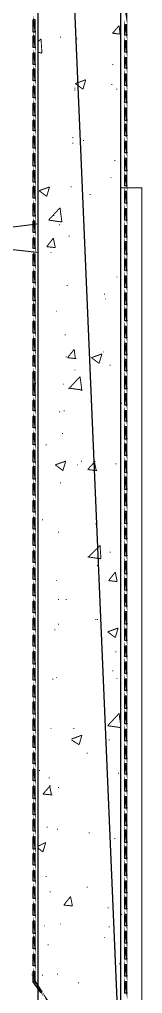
# Model space of a CAD drawing. Extents: x 219 to 1226, y 175 to 465.
# Drawn here: x 638.3 to 643.78, y 362.45 to 405.97 of the extents above; entities that cross this region are included whole.
import ezdxf

# ---------------------------------------------------------------- set-up
doc = ezdxf.new("R2010")
doc.units = 0
doc.header["$MEASUREMENT"] = 0
for name, color, linetype in [('C00-00-00-BLACK', 7, 'Continuous'), ('C00-FF-00', 3, 'Continuous'), ('C93-95-97', 253, 'Continuous')]:
    doc.layers.add(name, color=color, linetype=linetype)

msp = doc.modelspace()

# ---------------------------------------------------------------- linework, layer by layer
at = {"layer": 'C00-00-00-BLACK', "const_width": 0.0423}
for points in [[(639.133, 456.35), (639.133, 357.966)], [(642.82, 357.966), (642.82, 448.637)], [(642.44, 405.356), (642.736, 405.695)], [(642.779, 405.314), (642.736, 405.695)], [(640.105, 405.187), (640.148, 405.187)], [(642.44, 405.356), (642.82, 405.314)], [(642.482, 405.398), (642.524, 405.398)], [(639.133, 404.975), (639.259, 405.102)], [(639.302, 404.467), (639.259, 405.102)], [(640.829, 405.102), (640.87, 405.102)], [(639.133, 404.509), (639.302, 404.467)], [(642.44, 403.96), (642.482, 403.96)], [(640.786, 403.109), (641.252, 403.279)], [(640.786, 403.109), (641.125, 402.856)], [(641.125, 402.856), (641.252, 403.279)], [(642.397, 403.068), (642.44, 403.068)], [(640.743, 402.898), (640.786, 402.898)], [(640.743, 402.813), (640.786, 402.813)], [(642.609, 402.856), (642.65, 402.856)], [(640.659, 400.694), (640.701, 400.694)], [(640.659, 400.44), (640.701, 400.44)], [(641.125, 400.567), (641.166, 400.567)], [(642.524, 399.675), (642.566, 399.675)], [(642.354, 398.913), (642.397, 398.913)], [(639.175, 398.32), (639.639, 398.49)], [(639.175, 398.32), (639.513, 398.067)], [(639.513, 398.067), (639.639, 398.49)], [(640.574, 398.49), (640.617, 398.49)], [(642.82, 398.447), (643.754, 398.447), (643.754, 357.966)], [(641.421, 398.151), (641.463, 398.151)], [(639.598, 397.006), (640.105, 397.556)], [(640.191, 396.921), (640.105, 397.556)], [(639.598, 397.006), (640.191, 396.921)], [(639.809, 397.218), (639.852, 397.218)], [(639.09, 396.836), (636.418, 396.497)], [(640.064, 396.794), (640.105, 396.794)], [(639.513, 395.821), (639.809, 396.201)], [(639.895, 395.778), (639.809, 396.201)], [(640.487, 396.287), (640.532, 396.287)], [(639.09, 395.565), (636.418, 395.862)], [(639.513, 395.821), (639.895, 395.778)], [(639.682, 395.565), (639.725, 395.565)], [(642.609, 394.464), (642.65, 394.464)], [(640.401, 394.082), (640.444, 394.082)], [(642.058, 393.702), (642.101, 393.702)], [(642.101, 393.486), (642.143, 393.486)], [(639.937, 392.937), (639.978, 392.937)], [(640.318, 391.878), (640.36, 391.878)], [(640.36, 390.901), (640.401, 390.901)], [(640.444, 390.86), (640.743, 391.24)], [(640.444, 390.86), (640.829, 390.817)], [(640.786, 390.817), (640.743, 391.199)], [(641.505, 390.86), (641.974, 391.029)], [(641.505, 390.86), (641.844, 390.605)], [(641.844, 390.605), (641.974, 391.029)], [(642.016, 391.114), (642.058, 391.114)], [(642.313, 390.521), (642.354, 390.521)], [(640.487, 389.46), (640.997, 390.013)], [(640.743, 390.309), (640.786, 390.309)], [(641.082, 389.376), (640.997, 390.013)], [(640.234, 389.675), (640.275, 389.675)], [(640.487, 389.502), (641.082, 389.417)], [(642.82, 388.824), (642.863, 388.824)], [(640.064, 388.444), (640.105, 388.444)], [(640.275, 388.487), (640.318, 388.487)], [(640.191, 387.467), (640.234, 387.467)], [(639.472, 386.96), (639.513, 386.96)], [(639.895, 386.071), (640.36, 386.239)], [(639.895, 386.071), (640.234, 385.816)], [(640.234, 385.816), (640.36, 386.239)], [(640.87, 386.071), (640.913, 386.071)], [(641.04, 386.239), (641.082, 386.239)], [(641.336, 385.859), (641.675, 386.239)], [(641.718, 385.816), (641.632, 386.239)], [(642.566, 386.113), (642.609, 386.113)], [(641.336, 385.859), (641.759, 385.816)], [(640.105, 385.264), (640.148, 385.264)], [(639.302, 383.613), (639.343, 383.613)], [(641.675, 383.441), (641.718, 383.441)], [(640.021, 383.06), (640.064, 383.06)], [(641.379, 381.959), (641.887, 382.468)], [(641.928, 381.874), (641.887, 382.468)], [(642.313, 382.17), (642.354, 382.17)], [(641.336, 381.959), (641.928, 381.874)], [(641.759, 381.577), (641.802, 381.577)], [(642.27, 380.898), (642.566, 381.279)], [(642.65, 380.856), (642.566, 381.279)], [(639.937, 380.898), (639.978, 380.898)], [(642.27, 380.898), (642.65, 380.856)], [(640.021, 380.052), (640.064, 380.052)], [(640.36, 380.052), (640.401, 380.052)], [(641.675, 379.16), (641.718, 379.16)], [(641.759, 379.16), (641.802, 379.16)], [(639.852, 378.695), (639.895, 378.695)], [(640.021, 378.948), (640.064, 378.948)], [(642.227, 378.609), (642.693, 378.779)], [(642.566, 378.356), (642.693, 378.779)], [(642.227, 378.609), (642.566, 378.356)], [(642.566, 377.72), (642.609, 377.72)], [(639.768, 376.49), (639.809, 376.49)], [(639.937, 376.575), (639.978, 376.575)], [(642.44, 376.872), (642.482, 376.872)], [(642.609, 376.533), (642.65, 376.533)], [(642.227, 374.413), (642.736, 374.963)], [(642.82, 374.329), (642.736, 374.963)], [(639.682, 374.286), (639.725, 374.286)], [(640.701, 374.286), (640.743, 374.286)], [(642.227, 374.413), (642.82, 374.329)], [(640.617, 373.82), (641.082, 373.99)], [(640.956, 373.567), (641.082, 373.99)], [(640.617, 373.778), (640.956, 373.567)], [(642.27, 373.778), (642.313, 373.778)], [(641.293, 373.183), (641.336, 373.183)], [(639.175, 372.42), (639.216, 372.42)], [(642.693, 372.294), (642.736, 372.294)], [(639.343, 371.362), (639.682, 371.744)], [(639.598, 372.083), (639.639, 372.083)], [(639.725, 371.321), (639.639, 371.744)], [(639.343, 371.362), (639.768, 371.321)], [(640.021, 371.658), (640.064, 371.658)], [(639.513, 369.878), (639.555, 369.878)], [(639.978, 369.794), (640.021, 369.794)], [(641.379, 369.624), (641.421, 369.624)], [(639.133, 369.029), (639.472, 369.199)], [(639.343, 368.775), (639.472, 369.199)], [(642.524, 369.371), (642.566, 369.371)], [(639.133, 368.944), (639.343, 368.775)], [(639.472, 367.674), (639.513, 367.674)], [(639.639, 366.994), (639.682, 366.994)], [(641.293, 367.206), (641.336, 367.206)], [(640.275, 366.401), (640.574, 366.783)], [(640.659, 366.36), (640.574, 366.783)], [(640.275, 366.401), (640.659, 366.36)], [(642.227, 366.275), (642.27, 366.275)], [(642.82, 365.978), (642.863, 365.978)], [(639.386, 365.469), (639.428, 365.469)], [(640.105, 365.555), (640.148, 365.555)], [(642.27, 365.428), (642.313, 365.428)], [(642.058, 364.96), (642.101, 364.96)], [(639.555, 364.621), (639.598, 364.621)], [(642.736, 363.775), (642.779, 363.775)], [(639.302, 363.266), (639.343, 363.266)], [(639.978, 363.309), (640.021, 363.309)], [(640.913, 362.924), (640.956, 362.924)]]:
    msp.add_lwpolyline(points, dxfattribs=at)
at = {"layer": 'C00-FF-00', "const_width": 0.0423}
for points in [[(643.075, 406.502), (642.989, 406.502), (643.075, 405.993), (643.075, 406.502)], [(638.917, 405.951), (639.003, 405.401), (638.917, 405.401), (638.917, 405.951)], [(639.003, 405.951), (638.917, 405.951), (639.003, 405.401), (639.003, 405.951)], [(643.075, 405.737), (642.989, 405.737), (643.075, 405.272), (643.075, 405.737)], [(642.989, 405.737), (643.075, 405.272), (642.989, 405.272), (642.989, 405.737)], [(639.003, 405.229), (638.917, 405.229), (639.003, 404.722), (639.003, 405.229)], [(638.917, 405.229), (639.003, 404.722), (638.917, 404.722), (638.917, 405.229)], [(642.989, 405.018), (643.075, 404.509), (642.989, 404.509), (642.989, 405.018)], [(643.075, 405.018), (642.989, 405.018), (643.075, 404.509), (643.075, 405.018)], [(639.003, 404.467), (638.917, 404.467), (639.003, 403.96), (639.003, 404.467)], [(638.917, 404.467), (639.003, 403.96), (638.917, 403.96), (638.917, 404.467)], [(642.989, 404.256), (643.075, 403.79), (642.989, 403.79), (642.989, 404.256)], [(638.917, 403.744), (639.003, 403.237), (638.917, 403.237), (638.917, 403.744)], [(643.075, 404.256), (642.989, 404.256), (643.075, 403.79), (643.075, 404.256)], [(639.003, 403.744), (638.917, 403.744), (639.003, 403.237), (639.003, 403.744)], [(643.075, 403.534), (642.989, 403.534), (643.075, 403.025), (643.075, 403.534)], [(642.989, 403.534), (643.075, 403.025), (642.989, 403.025), (642.989, 403.534)], [(638.917, 402.982), (639.003, 402.476), (638.917, 402.476), (638.917, 402.982)], [(642.989, 402.772), (643.075, 402.263), (642.989, 402.263), (642.989, 402.772)], [(639.003, 402.982), (638.917, 402.982), (639.003, 402.476), (639.003, 402.982)], [(643.075, 402.772), (642.989, 402.772), (643.075, 402.263), (643.075, 402.772)], [(639.003, 402.22), (638.917, 402.22), (639.003, 401.67), (639.003, 402.22)], [(638.917, 402.22), (639.003, 401.67), (638.917, 401.67), (638.917, 402.22)], [(642.989, 402.009), (643.075, 401.458), (642.989, 401.458), (642.989, 402.009)], [(643.075, 402.009), (642.989, 402.009), (643.075, 401.458), (643.075, 402.009)], [(639.003, 401.456), (638.917, 401.456), (639.003, 400.99), (639.003, 401.456)], [(638.917, 401.456), (639.003, 400.99), (638.917, 400.99), (638.917, 401.456)], [(643.075, 401.286), (642.989, 401.286), (643.075, 400.779), (643.075, 401.286)], [(642.989, 401.286), (643.075, 400.779), (642.989, 400.779), (642.989, 401.286)], [(638.917, 400.736), (639.003, 400.228), (638.917, 400.228), (638.917, 400.736)], [(639.003, 400.736), (638.917, 400.736), (639.003, 400.228), (639.003, 400.736)], [(643.075, 400.525), (642.989, 400.525), (643.075, 400.017), (643.075, 400.525)], [(642.989, 400.525), (643.075, 400.017), (642.989, 400.017), (642.989, 400.525)], [(639.003, 399.974), (638.917, 399.974), (639.003, 399.424), (639.003, 399.974)], [(638.917, 399.974), (639.003, 399.424), (638.917, 399.424), (638.917, 399.974)], [(642.989, 399.763), (643.075, 399.212), (642.989, 399.212), (642.989, 399.763)], [(643.075, 399.763), (642.989, 399.763), (643.075, 399.212), (643.075, 399.763)], [(639.003, 399.209), (638.917, 399.209), (639.003, 398.702), (639.003, 399.209)], [(638.917, 399.209), (639.003, 398.702), (638.917, 398.702), (638.917, 399.209)], [(642.989, 398.999), (643.075, 398.533), (642.989, 398.533), (642.989, 398.999)], [(638.917, 398.49), (639.003, 397.981), (638.917, 397.981), (638.917, 398.49)], [(643.075, 398.999), (642.989, 398.999), (643.075, 398.533), (643.075, 398.999)], [(639.003, 398.49), (638.917, 398.49), (639.003, 397.981), (639.003, 398.49)], [(643.075, 398.278), (642.989, 398.278), (643.075, 397.771), (643.075, 398.278)], [(642.989, 398.278), (643.075, 397.771), (642.989, 397.771), (642.989, 398.278)], [(638.917, 397.728), (639.003, 397.178), (638.917, 397.178), (638.917, 397.728)], [(639.003, 397.728), (638.917, 397.728), (639.003, 397.178), (639.003, 397.728)], [(643.075, 397.514), (642.989, 397.514), (643.075, 397.006), (643.075, 397.514)], [(642.989, 397.514), (643.075, 397.006), (642.989, 397.006), (642.989, 397.514)], [(639.003, 396.963), (638.917, 396.963), (639.003, 396.456), (639.003, 396.963)], [(638.917, 396.963), (639.003, 396.456), (638.917, 396.456), (638.917, 396.963)], [(642.989, 396.752), (643.075, 396.244), (642.989, 396.244), (642.989, 396.752)], [(643.075, 396.752), (642.989, 396.752), (643.075, 396.244), (643.075, 396.752)], [(639.003, 396.201), (638.917, 396.201), (639.003, 395.735), (639.003, 396.201)], [(638.917, 396.201), (639.003, 395.735), (638.917, 395.735), (638.917, 396.201)], [(643.075, 396.032), (642.989, 396.032), (643.075, 395.482), (643.075, 396.032)], [(642.989, 396.032), (643.075, 395.482), (642.989, 395.482), (642.989, 396.032)], [(638.917, 395.479), (639.003, 394.97), (638.917, 394.97), (638.917, 395.479)], [(639.003, 395.479), (638.917, 395.479), (639.003, 394.97), (639.003, 395.479)], [(643.075, 395.267), (642.989, 395.267), (643.075, 394.76), (643.075, 395.267)], [(642.989, 395.267), (643.075, 394.76), (642.989, 394.76), (642.989, 395.267)], [(638.917, 394.717), (639.003, 394.209), (638.917, 394.209), (638.917, 394.717)], [(642.989, 394.506), (643.075, 393.998), (642.989, 393.998), (642.989, 394.506)], [(639.003, 394.717), (638.917, 394.717), (639.003, 394.209), (639.003, 394.717)], [(643.075, 394.506), (642.989, 394.506), (643.075, 393.998), (643.075, 394.506)], [(639.003, 393.955), (638.917, 393.955), (639.003, 393.405), (639.003, 393.955)], [(638.917, 393.955), (639.003, 393.405), (638.917, 393.405), (638.917, 393.955)], [(642.989, 393.744), (643.075, 393.236), (642.989, 393.236), (642.989, 393.744)], [(638.917, 393.233), (639.003, 392.724), (638.917, 392.724), (638.917, 393.233)], [(643.075, 393.744), (642.989, 393.744), (643.075, 393.236), (643.075, 393.744)], [(639.003, 393.233), (638.917, 393.233), (639.003, 392.724), (639.003, 393.233)], [(643.075, 393.021), (642.989, 393.021), (643.075, 392.513), (643.075, 393.021)], [(642.989, 393.021), (643.075, 392.513), (642.989, 392.513), (642.989, 393.021)], [(638.917, 392.471), (639.003, 391.962), (638.917, 391.962), (638.917, 392.471)], [(639.003, 392.471), (638.917, 392.471), (639.003, 391.962), (639.003, 392.471)], [(643.075, 392.259), (642.989, 392.259), (643.075, 391.751), (643.075, 392.259)], [(642.989, 392.259), (643.075, 391.751), (642.989, 391.751), (642.989, 392.259)], [(639.003, 391.709), (638.917, 391.709), (639.003, 391.159), (639.003, 391.709)], [(638.917, 391.709), (639.003, 391.159), (638.917, 391.159), (638.917, 391.709)], [(642.989, 391.495), (643.075, 390.987), (642.989, 390.987), (642.989, 391.495)], [(643.075, 391.495), (642.989, 391.495), (643.075, 390.987), (643.075, 391.495)], [(639.003, 390.944), (638.917, 390.944), (639.003, 390.478), (639.003, 390.944)], [(638.917, 390.944), (639.003, 390.478), (638.917, 390.478), (638.917, 390.944)], [(642.989, 390.775), (643.075, 390.267), (642.989, 390.267), (642.989, 390.775)], [(638.917, 390.225), (639.003, 389.675), (638.917, 389.675), (638.917, 390.225)], [(643.075, 390.775), (642.989, 390.775), (643.075, 390.267), (643.075, 390.775)], [(639.003, 390.225), (638.917, 390.225), (639.003, 389.675), (639.003, 390.225)], [(643.075, 390.013), (642.989, 390.013), (643.075, 389.463), (643.075, 390.013)], [(642.989, 390.013), (643.075, 389.463), (642.989, 389.463), (642.989, 390.013)], [(639.003, 389.675), (638.917, 389.675), (639.003, 389.166), (639.003, 389.675)], [(638.917, 389.675), (639.003, 389.166), (638.917, 389.166), (638.917, 389.675)], [(638.917, 388.951), (639.003, 388.487), (638.917, 388.487), (638.917, 388.951)], [(643.075, 389.248), (642.989, 389.248), (643.075, 388.74), (643.075, 389.248)], [(642.989, 389.248), (643.075, 388.74), (642.989, 388.74), (642.989, 389.248)], [(639.003, 388.951), (638.917, 388.951), (639.003, 388.487), (639.003, 388.951)], [(642.989, 388.487), (643.075, 388.021), (642.989, 388.021), (642.989, 388.487)], [(639.003, 388.232), (638.917, 388.232), (639.003, 387.725), (639.003, 388.232)], [(638.917, 388.232), (639.003, 387.725), (638.917, 387.725), (638.917, 388.232)], [(643.075, 388.487), (642.989, 388.487), (643.075, 388.021), (643.075, 388.487)], [(643.075, 387.766), (642.989, 387.766), (643.075, 387.216), (643.075, 387.766)], [(642.989, 387.766), (643.075, 387.216), (642.989, 387.216), (642.989, 387.766)], [(639.003, 387.467), (638.917, 387.467), (639.003, 386.96), (639.003, 387.467)], [(638.917, 387.467), (639.003, 386.96), (638.917, 386.96), (638.917, 387.467)], [(638.917, 386.705), (639.003, 386.198), (638.917, 386.198), (638.917, 386.705)], [(643.075, 387.001), (642.989, 387.001), (643.075, 386.494), (643.075, 387.001)], [(642.989, 387.001), (643.075, 386.494), (642.989, 386.494), (642.989, 387.001)], [(639.003, 386.705), (638.917, 386.705), (639.003, 386.198), (639.003, 386.705)], [(642.989, 386.239), (643.075, 385.732), (642.989, 385.732), (642.989, 386.239)], [(638.917, 385.986), (639.003, 385.436), (638.917, 385.436), (638.917, 385.986)], [(643.075, 386.239), (642.989, 386.239), (643.075, 385.732), (643.075, 386.239)], [(639.003, 385.986), (638.917, 385.986), (639.003, 385.436), (639.003, 385.986)], [(642.989, 385.52), (643.075, 384.97), (642.989, 384.97), (642.989, 385.52)], [(639.003, 385.221), (638.917, 385.221), (639.003, 384.714), (639.003, 385.221)], [(638.917, 385.221), (639.003, 384.714), (638.917, 384.714), (638.917, 385.221)], [(643.075, 385.52), (642.989, 385.52), (643.075, 384.97), (643.075, 385.52)], [(643.075, 384.755), (642.989, 384.755), (643.075, 384.248), (643.075, 384.755)], [(642.989, 384.755), (643.075, 384.248), (642.989, 384.248), (642.989, 384.755)], [(639.003, 384.459), (638.917, 384.459), (639.003, 383.952), (639.003, 384.459)], [(638.917, 384.459), (639.003, 383.952), (638.917, 383.952), (638.917, 384.459)], [(638.917, 383.697), (639.003, 383.19), (638.917, 383.19), (638.917, 383.697)], [(643.075, 383.993), (642.989, 383.993), (643.075, 383.443), (643.075, 383.993)], [(642.989, 383.993), (643.075, 383.443), (642.989, 383.443), (642.989, 383.993)], [(639.003, 383.697), (638.917, 383.697), (639.003, 383.19), (639.003, 383.697)], [(642.989, 383.228), (643.075, 382.764), (642.989, 382.764), (642.989, 383.228)], [(639.003, 382.975), (638.917, 382.975), (639.003, 382.468), (639.003, 382.975)], [(638.917, 382.975), (639.003, 382.468), (638.917, 382.468), (638.917, 382.975)], [(643.075, 383.228), (642.989, 383.228), (643.075, 382.764), (643.075, 383.228)], [(642.989, 382.509), (643.075, 382.002), (642.989, 382.002), (642.989, 382.509)], [(639.003, 382.213), (638.917, 382.213), (639.003, 381.706), (639.003, 382.213)], [(638.917, 382.213), (639.003, 381.706), (638.917, 381.706), (638.917, 382.213)], [(643.075, 382.509), (642.989, 382.509), (643.075, 382.002), (643.075, 382.509)], [(638.917, 381.448), (639.003, 380.941), (638.917, 380.941), (638.917, 381.448)], [(643.075, 381.747), (642.989, 381.747), (643.075, 381.197), (643.075, 381.747)], [(642.989, 381.747), (643.075, 381.197), (642.989, 381.197), (642.989, 381.747)], [(639.003, 381.448), (638.917, 381.448), (639.003, 380.941), (639.003, 381.448)], [(638.917, 380.729), (639.003, 380.22), (638.917, 380.22), (638.917, 380.729)], [(643.075, 380.982), (642.989, 380.982), (643.075, 380.475), (643.075, 380.982)], [(642.989, 380.982), (643.075, 380.475), (642.989, 380.475), (642.989, 380.982)], [(639.003, 380.729), (638.917, 380.729), (639.003, 380.22), (639.003, 380.729)], [(642.989, 380.263), (643.075, 379.756), (642.989, 379.756), (642.989, 380.263)], [(639.003, 379.967), (638.917, 379.967), (639.003, 379.458), (639.003, 379.967)], [(638.917, 379.967), (639.003, 379.458), (638.917, 379.458), (638.917, 379.967)], [(643.075, 380.263), (642.989, 380.263), (643.075, 379.756), (643.075, 380.263)], [(643.075, 379.501), (642.989, 379.501), (643.075, 378.951), (643.075, 379.501)], [(642.989, 379.501), (643.075, 378.951), (642.989, 378.951), (642.989, 379.501)], [(639.003, 379.202), (638.917, 379.202), (639.003, 378.695), (639.003, 379.202)], [(638.917, 379.202), (639.003, 378.695), (638.917, 378.695), (638.917, 379.202)], [(638.917, 378.44), (639.003, 377.974), (638.917, 377.974), (638.917, 378.44)], [(643.075, 378.736), (642.989, 378.736), (643.075, 378.229), (643.075, 378.736)], [(642.989, 378.736), (643.075, 378.229), (642.989, 378.229), (642.989, 378.736)], [(639.003, 378.44), (638.917, 378.44), (639.003, 377.974), (639.003, 378.44)], [(638.917, 377.72), (639.003, 377.17), (638.917, 377.17), (638.917, 377.72)], [(643.075, 377.974), (642.989, 377.974), (643.075, 377.508), (643.075, 377.974)], [(642.989, 377.974), (643.075, 377.508), (642.989, 377.508), (642.989, 377.974)], [(639.003, 377.72), (638.917, 377.72), (639.003, 377.17), (639.003, 377.72)], [(642.989, 377.252), (643.075, 376.745), (642.989, 376.745), (642.989, 377.252)], [(639.003, 376.956), (638.917, 376.956), (639.003, 376.448), (639.003, 376.956)], [(638.917, 376.956), (639.003, 376.448), (638.917, 376.448), (638.917, 376.956)], [(643.075, 377.252), (642.989, 377.252), (643.075, 376.745), (643.075, 377.252)], [(643.075, 376.49), (642.989, 376.49), (643.075, 375.983), (643.075, 376.49)], [(642.989, 376.49), (643.075, 375.983), (642.989, 375.983), (642.989, 376.49)], [(639.003, 376.194), (638.917, 376.194), (639.003, 375.686), (639.003, 376.194)], [(638.917, 376.194), (639.003, 375.686), (638.917, 375.686), (638.917, 376.194)], [(638.917, 375.474), (639.003, 374.924), (638.917, 374.924), (638.917, 375.474)], [(643.075, 375.728), (642.989, 375.728), (643.075, 375.178), (643.075, 375.728)], [(642.989, 375.728), (643.075, 375.178), (642.989, 375.178), (642.989, 375.728)], [(639.003, 375.474), (638.917, 375.474), (639.003, 374.924), (639.003, 375.474)], [(642.989, 375.006), (643.075, 374.497), (642.989, 374.497), (642.989, 375.006)], [(639.003, 374.709), (638.917, 374.709), (639.003, 374.201), (639.003, 374.709)], [(638.917, 374.709), (639.003, 374.201), (638.917, 374.201), (638.917, 374.709)], [(643.075, 375.006), (642.989, 375.006), (643.075, 374.497), (643.075, 375.006)], [(642.989, 374.243), (643.075, 373.736), (642.989, 373.736), (642.989, 374.243)], [(639.003, 373.947), (638.917, 373.947), (639.003, 373.439), (639.003, 373.947)], [(638.917, 373.947), (639.003, 373.439), (638.917, 373.439), (638.917, 373.947)], [(643.075, 374.243), (642.989, 374.243), (643.075, 373.736), (643.075, 374.243)], [(643.075, 373.481), (642.989, 373.481), (643.075, 372.932), (643.075, 373.481)], [(642.989, 373.481), (643.075, 372.932), (642.989, 372.932), (642.989, 373.481)], [(639.003, 373.183), (638.917, 373.183), (639.003, 372.717), (639.003, 373.183)], [(638.917, 373.183), (639.003, 372.717), (638.917, 372.717), (638.917, 373.183)], [(638.917, 372.463), (639.003, 371.955), (638.917, 371.955), (638.917, 372.463)], [(643.075, 372.717), (642.989, 372.717), (643.075, 372.251), (643.075, 372.717)], [(642.989, 372.717), (643.075, 372.251), (642.989, 372.251), (642.989, 372.717)], [(639.003, 372.463), (638.917, 372.463), (639.003, 371.955), (639.003, 372.463)], [(642.989, 371.997), (643.075, 371.489), (642.989, 371.489), (642.989, 371.997)], [(639.003, 371.701), (638.917, 371.701), (639.003, 371.151), (639.003, 371.701)], [(638.917, 371.701), (639.003, 371.151), (638.917, 371.151), (638.917, 371.701)], [(643.075, 371.997), (642.989, 371.997), (643.075, 371.489), (643.075, 371.997)], [(643.075, 371.232), (642.989, 371.232), (643.075, 370.726), (643.075, 371.232)], [(642.989, 371.232), (643.075, 370.726), (642.989, 370.726), (642.989, 371.232)], [(639.003, 370.936), (638.917, 370.936), (639.003, 370.429), (639.003, 370.936)], [(638.917, 370.936), (639.003, 370.429), (638.917, 370.429), (638.917, 370.936)], [(638.917, 370.217), (639.003, 369.708), (638.917, 369.708), (638.917, 370.217)], [(643.075, 370.47), (642.989, 370.47), (643.075, 369.963), (643.075, 370.47)], [(642.989, 370.47), (643.075, 369.963), (642.989, 369.963), (642.989, 370.47)], [(639.003, 370.217), (638.917, 370.217), (639.003, 369.708), (639.003, 370.217)], [(642.989, 369.751), (643.075, 369.201), (642.989, 369.201), (642.989, 369.751)], [(638.917, 369.455), (639.003, 368.905), (638.917, 368.905), (638.917, 369.455)], [(643.075, 369.751), (642.989, 369.751), (643.075, 369.201), (643.075, 369.751)], [(639.003, 369.455), (638.917, 369.455), (639.003, 368.905), (639.003, 369.455)], [(642.989, 368.986), (643.075, 368.478), (642.989, 368.478), (642.989, 368.986)], [(639.003, 368.69), (638.917, 368.69), (639.003, 368.182), (639.003, 368.69)], [(638.917, 368.69), (639.003, 368.182), (638.917, 368.182), (638.917, 368.69)], [(643.075, 368.986), (642.989, 368.986), (643.075, 368.478), (643.075, 368.986)], [(643.075, 368.224), (642.989, 368.224), (643.075, 367.717), (643.075, 368.224)], [(642.989, 368.224), (643.075, 367.717), (642.989, 367.717), (642.989, 368.224)], [(639.003, 367.928), (638.917, 367.928), (639.003, 367.462), (639.003, 367.928)], [(638.917, 367.928), (639.003, 367.462), (638.917, 367.462), (638.917, 367.928)], [(638.917, 367.206), (639.003, 366.697), (638.917, 366.697), (638.917, 367.206)], [(643.075, 367.462), (642.989, 367.462), (643.075, 366.955), (643.075, 367.462)], [(642.989, 367.462), (643.075, 366.955), (642.989, 366.955), (642.989, 367.462)], [(639.003, 367.206), (638.917, 367.206), (639.003, 366.697), (639.003, 367.206)], [(642.989, 366.74), (643.075, 366.231), (642.989, 366.231), (642.989, 366.74)], [(639.003, 366.444), (638.917, 366.444), (639.003, 365.935), (639.003, 366.444)], [(638.917, 366.444), (639.003, 365.935), (638.917, 365.935), (638.917, 366.444)], [(643.075, 366.74), (642.989, 366.74), (643.075, 366.231), (643.075, 366.74)], [(642.989, 365.978), (643.075, 365.469), (642.989, 365.469), (642.989, 365.978)], [(639.003, 365.682), (638.917, 365.682), (639.003, 365.132), (639.003, 365.682)], [(638.917, 365.682), (639.003, 365.132), (638.917, 365.132), (638.917, 365.682)], [(643.075, 365.978), (642.989, 365.978), (643.075, 365.469), (643.075, 365.978)], [(638.917, 364.96), (639.003, 364.451), (638.917, 364.451), (638.917, 364.96)], [(643.075, 365.213), (642.989, 365.213), (643.075, 364.706), (643.075, 365.213)], [(642.989, 365.213), (643.075, 364.706), (642.989, 364.706), (642.989, 365.213)], [(639.003, 364.96), (638.917, 364.96), (639.003, 364.451), (639.003, 364.96)], [(642.989, 364.494), (643.075, 363.985), (642.989, 363.985), (642.989, 364.494)], [(638.917, 364.198), (639.003, 363.689), (638.917, 363.689), (638.917, 364.198)], [(643.075, 364.494), (642.989, 364.494), (643.075, 363.985), (643.075, 364.494)], [(639.003, 364.198), (638.917, 364.198), (639.003, 363.689), (639.003, 364.198)], [(642.989, 363.732), (643.075, 363.223), (642.989, 363.223), (642.989, 363.732)], [(639.003, 363.436), (638.917, 363.436), (639.003, 362.97), (639.003, 363.436)], [(638.917, 363.436), (639.003, 362.97), (638.917, 362.97), (638.917, 363.436)], [(643.075, 363.732), (642.989, 363.732), (643.075, 363.223), (643.075, 363.732)], [(639.003, 363.01), (639.259, 362.501), (639.302, 362.544), (639.003, 363.01)], [(638.917, 362.967), (639.003, 363.01), (639.259, 362.501), (638.917, 362.967)], [(643.075, 362.967), (642.989, 362.967), (643.075, 362.459), (643.075, 362.967)], [(642.989, 362.967), (643.075, 362.459), (642.989, 362.459), (642.989, 362.967)], [(639.428, 362.332), (639.639, 361.909), (639.682, 361.952), (639.428, 362.332)]]:
    msp.add_lwpolyline(points, close=True, dxfattribs=at)
at = {"layer": 'C00-FF-00'}
for points in [[(639.003, 405.951), (638.917, 405.951), (639.003, 405.401), (639.003, 405.951)], [(638.917, 405.951), (639.003, 405.401), (638.917, 405.401), (638.917, 405.951)], [(643.075, 405.737), (642.989, 405.737), (643.075, 405.272), (643.075, 405.737)], [(642.989, 405.737), (643.075, 405.272), (642.989, 405.272), (642.989, 405.737)], [(639.003, 405.229), (638.917, 405.229), (639.003, 404.722), (639.003, 405.229)], [(638.917, 405.229), (639.003, 404.722), (638.917, 404.722), (638.917, 405.229)], [(643.075, 405.018), (642.989, 405.018), (643.075, 404.509), (643.075, 405.018)], [(642.989, 405.018), (643.075, 404.509), (642.989, 404.509), (642.989, 405.018)], [(639.003, 404.467), (638.917, 404.467), (639.003, 403.96), (639.003, 404.467)], [(638.917, 404.467), (639.003, 403.96), (638.917, 403.96), (638.917, 404.467)], [(643.075, 404.256), (642.989, 404.256), (643.075, 403.79), (643.075, 404.256)], [(642.989, 404.256), (643.075, 403.79), (642.989, 403.79), (642.989, 404.256)], [(639.003, 403.744), (638.917, 403.744), (639.003, 403.237), (639.003, 403.744)], [(638.917, 403.744), (639.003, 403.237), (638.917, 403.237), (638.917, 403.744)], [(643.075, 403.534), (642.989, 403.534), (643.075, 403.025), (643.075, 403.534)], [(642.989, 403.534), (643.075, 403.025), (642.989, 403.025), (642.989, 403.534)], [(639.003, 402.982), (638.917, 402.982), (639.003, 402.476), (639.003, 402.982)], [(638.917, 402.982), (639.003, 402.476), (638.917, 402.476), (638.917, 402.982)], [(643.075, 402.772), (642.989, 402.772), (643.075, 402.263), (643.075, 402.772)], [(642.989, 402.772), (643.075, 402.263), (642.989, 402.263), (642.989, 402.772)], [(639.003, 402.22), (638.917, 402.22), (639.003, 401.67), (639.003, 402.22)], [(638.917, 402.22), (639.003, 401.67), (638.917, 401.67), (638.917, 402.22)], [(643.075, 402.009), (642.989, 402.009), (643.075, 401.458), (643.075, 402.009)], [(642.989, 402.009), (643.075, 401.458), (642.989, 401.458), (642.989, 402.009)], [(639.003, 401.456), (638.917, 401.456), (639.003, 400.99), (639.003, 401.456)], [(638.917, 401.456), (639.003, 400.99), (638.917, 400.99), (638.917, 401.456)], [(643.075, 401.286), (642.989, 401.286), (643.075, 400.779), (643.075, 401.286)], [(642.989, 401.286), (643.075, 400.779), (642.989, 400.779), (642.989, 401.286)], [(639.003, 400.736), (638.917, 400.736), (639.003, 400.228), (639.003, 400.736)], [(638.917, 400.736), (639.003, 400.228), (638.917, 400.228), (638.917, 400.736)], [(643.075, 400.525), (642.989, 400.525), (643.075, 400.017), (643.075, 400.525)], [(642.989, 400.525), (643.075, 400.017), (642.989, 400.017), (642.989, 400.525)], [(639.003, 399.974), (638.917, 399.974), (639.003, 399.424), (639.003, 399.974)], [(638.917, 399.974), (639.003, 399.424), (638.917, 399.424), (638.917, 399.974)], [(643.075, 399.763), (642.989, 399.763), (643.075, 399.212), (643.075, 399.763)], [(642.989, 399.763), (643.075, 399.212), (642.989, 399.212), (642.989, 399.763)], [(639.003, 399.209), (638.917, 399.209), (639.003, 398.702), (639.003, 399.209)], [(638.917, 399.209), (639.003, 398.702), (638.917, 398.702), (638.917, 399.209)], [(643.075, 398.999), (642.989, 398.999), (643.075, 398.533), (643.075, 398.999)], [(642.989, 398.999), (643.075, 398.533), (642.989, 398.533), (642.989, 398.999)], [(639.003, 398.49), (638.917, 398.49), (639.003, 397.981), (639.003, 398.49)], [(638.917, 398.49), (639.003, 397.981), (638.917, 397.981), (638.917, 398.49)], [(643.075, 398.278), (642.989, 398.278), (643.075, 397.771), (643.075, 398.278)], [(642.989, 398.278), (643.075, 397.771), (642.989, 397.771), (642.989, 398.278)], [(639.003, 397.728), (638.917, 397.728), (639.003, 397.178), (639.003, 397.728)], [(638.917, 397.728), (639.003, 397.178), (638.917, 397.178), (638.917, 397.728)], [(643.075, 397.514), (642.989, 397.514), (643.075, 397.006), (643.075, 397.514)], [(642.989, 397.514), (643.075, 397.006), (642.989, 397.006), (642.989, 397.514)], [(639.003, 396.963), (638.917, 396.963), (639.003, 396.456), (639.003, 396.963)], [(638.917, 396.963), (639.003, 396.456), (638.917, 396.456), (638.917, 396.963)], [(643.075, 396.752), (642.989, 396.752), (643.075, 396.244), (643.075, 396.752)], [(642.989, 396.752), (643.075, 396.244), (642.989, 396.244), (642.989, 396.752)], [(639.003, 396.201), (638.917, 396.201), (639.003, 395.735), (639.003, 396.201)], [(638.917, 396.201), (639.003, 395.735), (638.917, 395.735), (638.917, 396.201)], [(643.075, 396.032), (642.989, 396.032), (643.075, 395.482), (643.075, 396.032)], [(642.989, 396.032), (643.075, 395.482), (642.989, 395.482), (642.989, 396.032)], [(639.003, 395.479), (638.917, 395.479), (639.003, 394.97), (639.003, 395.479)], [(638.917, 395.479), (639.003, 394.97), (638.917, 394.97), (638.917, 395.479)], [(643.075, 395.267), (642.989, 395.267), (643.075, 394.76), (643.075, 395.267)], [(642.989, 395.267), (643.075, 394.76), (642.989, 394.76), (642.989, 395.267)], [(639.003, 394.717), (638.917, 394.717), (639.003, 394.209), (639.003, 394.717)], [(638.917, 394.717), (639.003, 394.209), (638.917, 394.209), (638.917, 394.717)], [(643.075, 394.506), (642.989, 394.506), (643.075, 393.998), (643.075, 394.506)], [(642.989, 394.506), (643.075, 393.998), (642.989, 393.998), (642.989, 394.506)], [(639.003, 393.955), (638.917, 393.955), (639.003, 393.405), (639.003, 393.955)], [(638.917, 393.955), (639.003, 393.405), (638.917, 393.405), (638.917, 393.955)], [(643.075, 393.744), (642.989, 393.744), (643.075, 393.236), (643.075, 393.744)], [(642.989, 393.744), (643.075, 393.236), (642.989, 393.236), (642.989, 393.744)], [(639.003, 393.233), (638.917, 393.233), (639.003, 392.724), (639.003, 393.233)], [(638.917, 393.233), (639.003, 392.724), (638.917, 392.724), (638.917, 393.233)], [(643.075, 393.021), (642.989, 393.021), (643.075, 392.513), (643.075, 393.021)], [(642.989, 393.021), (643.075, 392.513), (642.989, 392.513), (642.989, 393.021)], [(639.003, 392.471), (638.917, 392.471), (639.003, 391.962), (639.003, 392.471)], [(638.917, 392.471), (639.003, 391.962), (638.917, 391.962), (638.917, 392.471)], [(643.075, 392.259), (642.989, 392.259), (643.075, 391.751), (643.075, 392.259)], [(642.989, 392.259), (643.075, 391.751), (642.989, 391.751), (642.989, 392.259)], [(639.003, 391.709), (638.917, 391.709), (639.003, 391.159), (639.003, 391.709)], [(638.917, 391.709), (639.003, 391.159), (638.917, 391.159), (638.917, 391.709)], [(643.075, 391.495), (642.989, 391.495), (643.075, 390.987), (643.075, 391.495)], [(642.989, 391.495), (643.075, 390.987), (642.989, 390.987), (642.989, 391.495)], [(639.003, 390.944), (638.917, 390.944), (639.003, 390.478), (639.003, 390.944)], [(638.917, 390.944), (639.003, 390.478), (638.917, 390.478), (638.917, 390.944)], [(643.075, 390.775), (642.989, 390.775), (643.075, 390.267), (643.075, 390.775)], [(642.989, 390.775), (643.075, 390.267), (642.989, 390.267), (642.989, 390.775)], [(639.003, 390.225), (638.917, 390.225), (639.003, 389.675), (639.003, 390.225)], [(638.917, 390.225), (639.003, 389.675), (638.917, 389.675), (638.917, 390.225)], [(643.075, 390.013), (642.989, 390.013), (643.075, 389.463), (643.075, 390.013)], [(642.989, 390.013), (643.075, 389.463), (642.989, 389.463), (642.989, 390.013)], [(639.003, 389.675), (638.917, 389.675), (639.003, 389.166), (639.003, 389.675)], [(638.917, 389.675), (639.003, 389.166), (638.917, 389.166), (638.917, 389.675)], [(643.075, 389.248), (642.989, 389.248), (643.075, 388.74), (643.075, 389.248)], [(642.989, 389.248), (643.075, 388.74), (642.989, 388.74), (642.989, 389.248)], [(639.003, 388.951), (638.917, 388.951), (639.003, 388.487), (639.003, 388.951)], [(638.917, 388.951), (639.003, 388.487), (638.917, 388.487), (638.917, 388.951)], [(639.003, 388.232), (638.917, 388.232), (639.003, 387.725), (639.003, 388.232)], [(638.917, 388.232), (639.003, 387.725), (638.917, 387.725), (638.917, 388.232)], [(643.075, 388.487), (642.989, 388.487), (643.075, 388.021), (643.075, 388.487)], [(642.989, 388.487), (643.075, 388.021), (642.989, 388.021), (642.989, 388.487)], [(639.003, 387.467), (638.917, 387.467), (639.003, 386.96), (639.003, 387.467)], [(638.917, 387.467), (639.003, 386.96), (638.917, 386.96), (638.917, 387.467)], [(643.075, 387.766), (642.989, 387.766), (643.075, 387.216), (643.075, 387.766)], [(642.989, 387.766), (643.075, 387.216), (642.989, 387.216), (642.989, 387.766)], [(643.075, 387.001), (642.989, 387.001), (643.075, 386.494), (643.075, 387.001)], [(642.989, 387.001), (643.075, 386.494), (642.989, 386.494), (642.989, 387.001)], [(639.003, 386.705), (638.917, 386.705), (639.003, 386.198), (639.003, 386.705)], [(638.917, 386.705), (639.003, 386.198), (638.917, 386.198), (638.917, 386.705)], [(643.075, 386.239), (642.989, 386.239), (643.075, 385.732), (643.075, 386.239)], [(642.989, 386.239), (643.075, 385.732), (642.989, 385.732), (642.989, 386.239)], [(639.003, 385.986), (638.917, 385.986), (639.003, 385.436), (639.003, 385.986)], [(638.917, 385.986), (639.003, 385.436), (638.917, 385.436), (638.917, 385.986)], [(639.003, 385.221), (638.917, 385.221), (639.003, 384.714), (639.003, 385.221)], [(638.917, 385.221), (639.003, 384.714), (638.917, 384.714), (638.917, 385.221)], [(643.075, 385.52), (642.989, 385.52), (643.075, 384.97), (643.075, 385.52)], [(642.989, 385.52), (643.075, 384.97), (642.989, 384.97), (642.989, 385.52)], [(643.075, 384.755), (642.989, 384.755), (643.075, 384.248), (643.075, 384.755)], [(642.989, 384.755), (643.075, 384.248), (642.989, 384.248), (642.989, 384.755)], [(639.003, 384.459), (638.917, 384.459), (639.003, 383.952), (639.003, 384.459)], [(638.917, 384.459), (639.003, 383.952), (638.917, 383.952), (638.917, 384.459)], [(643.075, 383.993), (642.989, 383.993), (643.075, 383.443), (643.075, 383.993)], [(642.989, 383.993), (643.075, 383.443), (642.989, 383.443), (642.989, 383.993)], [(639.003, 383.697), (638.917, 383.697), (639.003, 383.19), (639.003, 383.697)], [(638.917, 383.697), (639.003, 383.19), (638.917, 383.19), (638.917, 383.697)], [(643.075, 383.228), (642.989, 383.228), (643.075, 382.764), (643.075, 383.228)], [(642.989, 383.228), (643.075, 382.764), (642.989, 382.764), (642.989, 383.228)], [(639.003, 382.975), (638.917, 382.975), (639.003, 382.468), (639.003, 382.975)], [(638.917, 382.975), (639.003, 382.468), (638.917, 382.468), (638.917, 382.975)], [(639.003, 382.213), (638.917, 382.213), (639.003, 381.706), (639.003, 382.213)], [(638.917, 382.213), (639.003, 381.706), (638.917, 381.706), (638.917, 382.213)], [(643.075, 382.509), (642.989, 382.509), (643.075, 382.002), (643.075, 382.509)], [(642.989, 382.509), (643.075, 382.002), (642.989, 382.002), (642.989, 382.509)], [(643.075, 381.747), (642.989, 381.747), (643.075, 381.197), (643.075, 381.747)], [(642.989, 381.747), (643.075, 381.197), (642.989, 381.197), (642.989, 381.747)], [(639.003, 381.448), (638.917, 381.448), (639.003, 380.941), (639.003, 381.448)], [(638.917, 381.448), (639.003, 380.941), (638.917, 380.941), (638.917, 381.448)], [(643.075, 380.982), (642.989, 380.982), (643.075, 380.475), (643.075, 380.982)], [(642.989, 380.982), (643.075, 380.475), (642.989, 380.475), (642.989, 380.982)], [(639.003, 380.729), (638.917, 380.729), (639.003, 380.22), (639.003, 380.729)], [(638.917, 380.729), (639.003, 380.22), (638.917, 380.22), (638.917, 380.729)], [(639.003, 379.967), (638.917, 379.967), (639.003, 379.458), (639.003, 379.967)], [(638.917, 379.967), (639.003, 379.458), (638.917, 379.458), (638.917, 379.967)], [(643.075, 380.263), (642.989, 380.263), (643.075, 379.756), (643.075, 380.263)], [(642.989, 380.263), (643.075, 379.756), (642.989, 379.756), (642.989, 380.263)], [(639.003, 379.202), (638.917, 379.202), (639.003, 378.695), (639.003, 379.202)], [(638.917, 379.202), (639.003, 378.695), (638.917, 378.695), (638.917, 379.202)], [(643.075, 379.501), (642.989, 379.501), (643.075, 378.951), (643.075, 379.501)], [(642.989, 379.501), (643.075, 378.951), (642.989, 378.951), (642.989, 379.501)], [(643.075, 378.736), (642.989, 378.736), (643.075, 378.229), (643.075, 378.736)], [(642.989, 378.736), (643.075, 378.229), (642.989, 378.229), (642.989, 378.736)], [(639.003, 378.44), (638.917, 378.44), (639.003, 377.974), (639.003, 378.44)], [(638.917, 378.44), (639.003, 377.974), (638.917, 377.974), (638.917, 378.44)], [(643.075, 377.974), (642.989, 377.974), (643.075, 377.508), (643.075, 377.974)], [(642.989, 377.974), (643.075, 377.508), (642.989, 377.508), (642.989, 377.974)], [(639.003, 377.72), (638.917, 377.72), (639.003, 377.17), (639.003, 377.72)], [(638.917, 377.72), (639.003, 377.17), (638.917, 377.17), (638.917, 377.72)], [(639.003, 376.956), (638.917, 376.956), (639.003, 376.448), (639.003, 376.956)], [(638.917, 376.956), (639.003, 376.448), (638.917, 376.448), (638.917, 376.956)], [(643.075, 377.252), (642.989, 377.252), (643.075, 376.745), (643.075, 377.252)], [(642.989, 377.252), (643.075, 376.745), (642.989, 376.745), (642.989, 377.252)], [(643.075, 376.49), (642.989, 376.49), (643.075, 375.983), (643.075, 376.49)], [(642.989, 376.49), (643.075, 375.983), (642.989, 375.983), (642.989, 376.49)], [(639.003, 376.194), (638.917, 376.194), (639.003, 375.686), (639.003, 376.194)], [(638.917, 376.194), (639.003, 375.686), (638.917, 375.686), (638.917, 376.194)], [(643.075, 375.728), (642.989, 375.728), (643.075, 375.178), (643.075, 375.728)], [(642.989, 375.728), (643.075, 375.178), (642.989, 375.178), (642.989, 375.728)], [(639.003, 375.474), (638.917, 375.474), (639.003, 374.924), (639.003, 375.474)], [(638.917, 375.474), (639.003, 374.924), (638.917, 374.924), (638.917, 375.474)], [(643.075, 375.006), (642.989, 375.006), (643.075, 374.497), (643.075, 375.006)], [(642.989, 375.006), (643.075, 374.497), (642.989, 374.497), (642.989, 375.006)], [(639.003, 374.709), (638.917, 374.709), (639.003, 374.201), (639.003, 374.709)], [(638.917, 374.709), (639.003, 374.201), (638.917, 374.201), (638.917, 374.709)], [(639.003, 373.947), (638.917, 373.947), (639.003, 373.439), (639.003, 373.947)], [(638.917, 373.947), (639.003, 373.439), (638.917, 373.439), (638.917, 373.947)], [(643.075, 374.243), (642.989, 374.243), (643.075, 373.736), (643.075, 374.243)], [(642.989, 374.243), (643.075, 373.736), (642.989, 373.736), (642.989, 374.243)], [(643.075, 373.481), (642.989, 373.481), (643.075, 372.932), (643.075, 373.481)], [(642.989, 373.481), (643.075, 372.932), (642.989, 372.932), (642.989, 373.481)], [(639.003, 373.183), (638.917, 373.183), (639.003, 372.717), (639.003, 373.183)], [(638.917, 373.183), (639.003, 372.717), (638.917, 372.717), (638.917, 373.183)], [(643.075, 372.717), (642.989, 372.717), (643.075, 372.251), (643.075, 372.717)], [(642.989, 372.717), (643.075, 372.251), (642.989, 372.251), (642.989, 372.717)], [(639.003, 372.463), (638.917, 372.463), (639.003, 371.955), (639.003, 372.463)], [(638.917, 372.463), (639.003, 371.955), (638.917, 371.955), (638.917, 372.463)], [(639.003, 371.701), (638.917, 371.701), (639.003, 371.151), (639.003, 371.701)], [(638.917, 371.701), (639.003, 371.151), (638.917, 371.151), (638.917, 371.701)], [(643.075, 371.997), (642.989, 371.997), (643.075, 371.489), (643.075, 371.997)], [(642.989, 371.997), (643.075, 371.489), (642.989, 371.489), (642.989, 371.997)], [(639.003, 370.936), (638.917, 370.936), (639.003, 370.429), (639.003, 370.936)], [(638.917, 370.936), (639.003, 370.429), (638.917, 370.429), (638.917, 370.936)], [(643.075, 371.232), (642.989, 371.232), (643.075, 370.726), (643.075, 371.232)], [(642.989, 371.232), (643.075, 370.726), (642.989, 370.726), (642.989, 371.232)], [(643.075, 370.47), (642.989, 370.47), (643.075, 369.963), (643.075, 370.47)], [(642.989, 370.47), (643.075, 369.963), (642.989, 369.963), (642.989, 370.47)], [(639.003, 370.217), (638.917, 370.217), (639.003, 369.708), (639.003, 370.217)], [(638.917, 370.217), (639.003, 369.708), (638.917, 369.708), (638.917, 370.217)], [(643.075, 369.751), (642.989, 369.751), (643.075, 369.201), (643.075, 369.751)], [(642.989, 369.751), (643.075, 369.201), (642.989, 369.201), (642.989, 369.751)], [(639.003, 369.455), (638.917, 369.455), (639.003, 368.905), (639.003, 369.455)], [(638.917, 369.455), (639.003, 368.905), (638.917, 368.905), (638.917, 369.455)], [(639.003, 368.69), (638.917, 368.69), (639.003, 368.182), (639.003, 368.69)], [(638.917, 368.69), (639.003, 368.182), (638.917, 368.182), (638.917, 368.69)], [(643.075, 368.986), (642.989, 368.986), (643.075, 368.478), (643.075, 368.986)], [(642.989, 368.986), (643.075, 368.478), (642.989, 368.478), (642.989, 368.986)], [(643.075, 368.224), (642.989, 368.224), (643.075, 367.717), (643.075, 368.224)], [(642.989, 368.224), (643.075, 367.717), (642.989, 367.717), (642.989, 368.224)], [(639.003, 367.928), (638.917, 367.928), (639.003, 367.462), (639.003, 367.928)], [(638.917, 367.928), (639.003, 367.462), (638.917, 367.462), (638.917, 367.928)], [(643.075, 367.462), (642.989, 367.462), (643.075, 366.955), (643.075, 367.462)], [(642.989, 367.462), (643.075, 366.955), (642.989, 366.955), (642.989, 367.462)], [(639.003, 367.206), (638.917, 367.206), (639.003, 366.697), (639.003, 367.206)], [(638.917, 367.206), (639.003, 366.697), (638.917, 366.697), (638.917, 367.206)], [(643.075, 366.74), (642.989, 366.74), (643.075, 366.231), (643.075, 366.74)], [(642.989, 366.74), (643.075, 366.231), (642.989, 366.231), (642.989, 366.74)], [(639.003, 366.444), (638.917, 366.444), (639.003, 365.935), (639.003, 366.444)], [(638.917, 366.444), (639.003, 365.935), (638.917, 365.935), (638.917, 366.444)], [(639.003, 365.682), (638.917, 365.682), (639.003, 365.132), (639.003, 365.682)], [(638.917, 365.682), (639.003, 365.132), (638.917, 365.132), (638.917, 365.682)], [(643.075, 365.978), (642.989, 365.978), (643.075, 365.469), (643.075, 365.978)], [(642.989, 365.978), (643.075, 365.469), (642.989, 365.469), (642.989, 365.978)], [(643.075, 365.213), (642.989, 365.213), (643.075, 364.706), (643.075, 365.213)], [(642.989, 365.213), (643.075, 364.706), (642.989, 364.706), (642.989, 365.213)], [(639.003, 364.96), (638.917, 364.96), (639.003, 364.451), (639.003, 364.96)], [(638.917, 364.96), (639.003, 364.451), (638.917, 364.451), (638.917, 364.96)], [(643.075, 364.494), (642.989, 364.494), (643.075, 363.985), (643.075, 364.494)], [(642.989, 364.494), (643.075, 363.985), (642.989, 363.985), (642.989, 364.494)], [(639.003, 364.198), (638.917, 364.198), (639.003, 363.689), (639.003, 364.198)], [(638.917, 364.198), (639.003, 363.689), (638.917, 363.689), (638.917, 364.198)], [(639.003, 363.436), (638.917, 363.436), (639.003, 362.97), (639.003, 363.436)], [(638.917, 363.436), (639.003, 362.97), (638.917, 362.97), (638.917, 363.436)], [(643.075, 363.732), (642.989, 363.732), (643.075, 363.223), (643.075, 363.732)], [(642.989, 363.732), (643.075, 363.223), (642.989, 363.223), (642.989, 363.732)], [(638.917, 362.967), (639.003, 363.01), (639.259, 362.501), (638.917, 362.967)], [(639.003, 363.01), (639.259, 362.501), (639.302, 362.544), (639.003, 363.01)], [(643.075, 362.967), (642.989, 362.967), (643.075, 362.459), (643.075, 362.967)], [(642.989, 362.967), (643.075, 362.459), (642.989, 362.459), (642.989, 362.967)]]:
    msp.add_lwpolyline(points, close=True, dxfattribs=at)
at = {"layer": 'C00-FF-00', "const_width": 0.0423}
for points in [[(639.003, 389.675), (638.917, 389.675)], [(639.003, 363.01), (638.917, 363.01)]]:
    msp.add_lwpolyline(points, dxfattribs=at)
at = {"layer": 'C93-95-97', "const_width": 0.0423}
for points in [[(639.133, 444.482), (642.82, 357.966), (639.133, 357.966), (639.133, 444.482)], [(642.82, 444.482), (639.133, 444.482), (642.82, 357.966), (642.82, 444.482)]]:
    msp.add_lwpolyline(points, close=True, dxfattribs=at)
at = {"layer": 'C93-95-97'}
for points in [[(642.82, 444.482), (639.133, 444.482), (642.82, 357.966), (642.82, 444.482)], [(639.133, 444.482), (642.82, 357.966), (639.133, 357.966), (639.133, 444.482)]]:
    msp.add_lwpolyline(points, close=True, dxfattribs=at)

doc.saveas('drawing.dxf')
